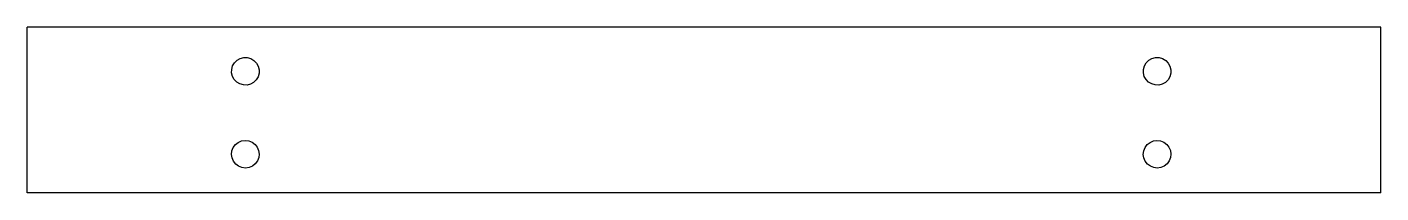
# Model space of a CAD drawing. Extents: x -123 to 122, y -29 to 1.
import ezdxf

# ---------------------------------------------------------------- set-up
doc = ezdxf.new("R2010")
doc.units = 0
doc.header["$MEASUREMENT"] = 0
doc.layers.get('0').update_dxf_attribs({"linetype": 'CONTINUOUS'})

msp = doc.modelspace()

# ---------------------------------------------------------------- linework, layer by layer
for p, q in [((-122.92, -29.39), (-122.92, 0.61)), ((122.08, 0.61), (-122.92, 0.61)), ((122.08, -29.39), (122.08, 0.61)), ((-85.9, -7.68), (-85.89, -7.03)), ((-85.89, -7.03), (-85.72, -6.4)), ((-85.72, -6.4), (-85.38, -5.84)), ((-85.38, -5.84), (-84.92, -5.38)), ((-84.92, -5.38), (-84.35, -5.07)), ((-84.35, -5.07), (-83.72, -4.9)), ((-83.72, -4.9), (-83.06, -4.91)), ((-83.06, -4.91), (-82.43, -5.09)), ((-82.43, -5.09), (-81.87, -5.42)), ((-81.87, -5.42), (-81.42, -5.89)), ((-81.42, -5.89), (-81.1, -6.46)), ((-81.1, -6.46), (-80.94, -7.09)), ((-80.94, -7.09), (-80.94, -7.74)), ((79.1, -7.68), (79.11, -7.03)), ((79.11, -7.03), (79.28, -6.4)), ((79.28, -6.4), (79.62, -5.84)), ((79.62, -5.84), (80.08, -5.38)), ((80.08, -5.38), (80.65, -5.07)), ((80.65, -5.07), (81.28, -4.9)), ((81.28, -4.9), (81.94, -4.91)), ((81.94, -4.91), (82.57, -5.09)), ((82.57, -5.09), (83.13, -5.42)), ((83.13, -5.42), (83.58, -5.89)), ((83.58, -5.89), (83.9, -6.46)), ((83.9, -6.46), (84.06, -7.09)), ((84.06, -7.09), (84.06, -7.74)), ((-85.74, -8.32), (-85.9, -7.68)), ((-85.42, -8.88), (-85.74, -8.32)), ((-84.96, -9.35), (-85.42, -8.88)), ((-84.4, -9.68), (-84.96, -9.35)), ((-83.77, -9.86), (-84.4, -9.68)), ((-82.49, -9.71), (-83.12, -9.87)), ((-81.92, -9.39), (-82.49, -9.71)), ((-81.45, -8.93), (-81.92, -9.39)), ((-81.12, -8.37), (-81.45, -8.93)), ((-80.94, -7.74), (-81.12, -8.37)), ((79.26, -8.32), (79.1, -7.68)), ((79.58, -8.88), (79.26, -8.32)), ((80.04, -9.35), (79.58, -8.88)), ((80.6, -9.68), (80.04, -9.35)), ((81.23, -9.86), (80.6, -9.68)), ((82.51, -9.71), (81.88, -9.87)), ((83.08, -9.39), (82.51, -9.71)), ((83.55, -8.93), (83.08, -9.39)), ((83.88, -8.37), (83.55, -8.93)), ((84.06, -7.74), (83.88, -8.37)), ((-83.12, -9.87), (-83.77, -9.86)), ((81.88, -9.87), (81.23, -9.86)), ((-85.92, -22.42), (-85.84, -21.77)), ((-85.84, -21.77), (-85.6, -21.16)), ((-85.6, -21.16), (-85.21, -20.64)), ((-85.21, -20.64), (-84.7, -20.24)), ((-84.7, -20.24), (-84.1, -19.98)), ((-84.1, -19.98), (-83.45, -19.89)), ((-83.45, -19.89), (-82.8, -19.96)), ((-82.8, -19.96), (-82.2, -20.21)), ((-82.2, -20.21), (-81.67, -20.6)), ((-81.67, -20.6), (-81.27, -21.11)), ((-81.27, -21.11), (-81.01, -21.71)), ((-81.01, -21.71), (-80.92, -22.35)), ((79.08, -22.42), (79.16, -21.77)), ((79.16, -21.77), (79.4, -21.16)), ((79.4, -21.16), (79.79, -20.64)), ((79.79, -20.64), (80.3, -20.24)), ((80.3, -20.24), (80.9, -19.98)), ((80.9, -19.98), (81.55, -19.89)), ((81.55, -19.89), (82.2, -19.96)), ((82.2, -19.96), (82.8, -20.21)), ((82.8, -20.21), (83.33, -20.6)), ((83.33, -20.6), (83.73, -21.11)), ((83.73, -21.11), (83.99, -21.71)), ((83.99, -21.71), (84.08, -22.35)), ((-85.83, -23.06), (-85.92, -22.42)), ((-85.57, -23.66), (-85.83, -23.06)), ((-85.16, -24.18), (-85.57, -23.66)), ((-84.64, -24.57), (-85.16, -24.18)), ((-81.63, -24.13), (-82.14, -24.54)), ((-81.24, -23.61), (-81.63, -24.13)), ((-81, -23), (-81.24, -23.61)), ((-80.92, -22.35), (-81, -23)), ((79.17, -23.06), (79.08, -22.42)), ((79.43, -23.66), (79.17, -23.06)), ((79.84, -24.18), (79.43, -23.66)), ((80.36, -24.57), (79.84, -24.18)), ((83.37, -24.13), (82.86, -24.54)), ((83.76, -23.61), (83.37, -24.13)), ((84, -23), (83.76, -23.61)), ((84.08, -22.35), (84, -23)), ((-84.04, -24.81), (-84.64, -24.57)), ((-83.39, -24.89), (-84.04, -24.81)), ((-82.74, -24.79), (-83.39, -24.89)), ((-82.14, -24.54), (-82.74, -24.79)), ((80.96, -24.81), (80.36, -24.57)), ((81.61, -24.89), (80.96, -24.81)), ((82.26, -24.79), (81.61, -24.89)), ((82.86, -24.54), (82.26, -24.79)), ((122.08, -29.39), (-122.92, -29.39))]:
    msp.add_line(p, q)

doc.saveas('drawing.dxf')
